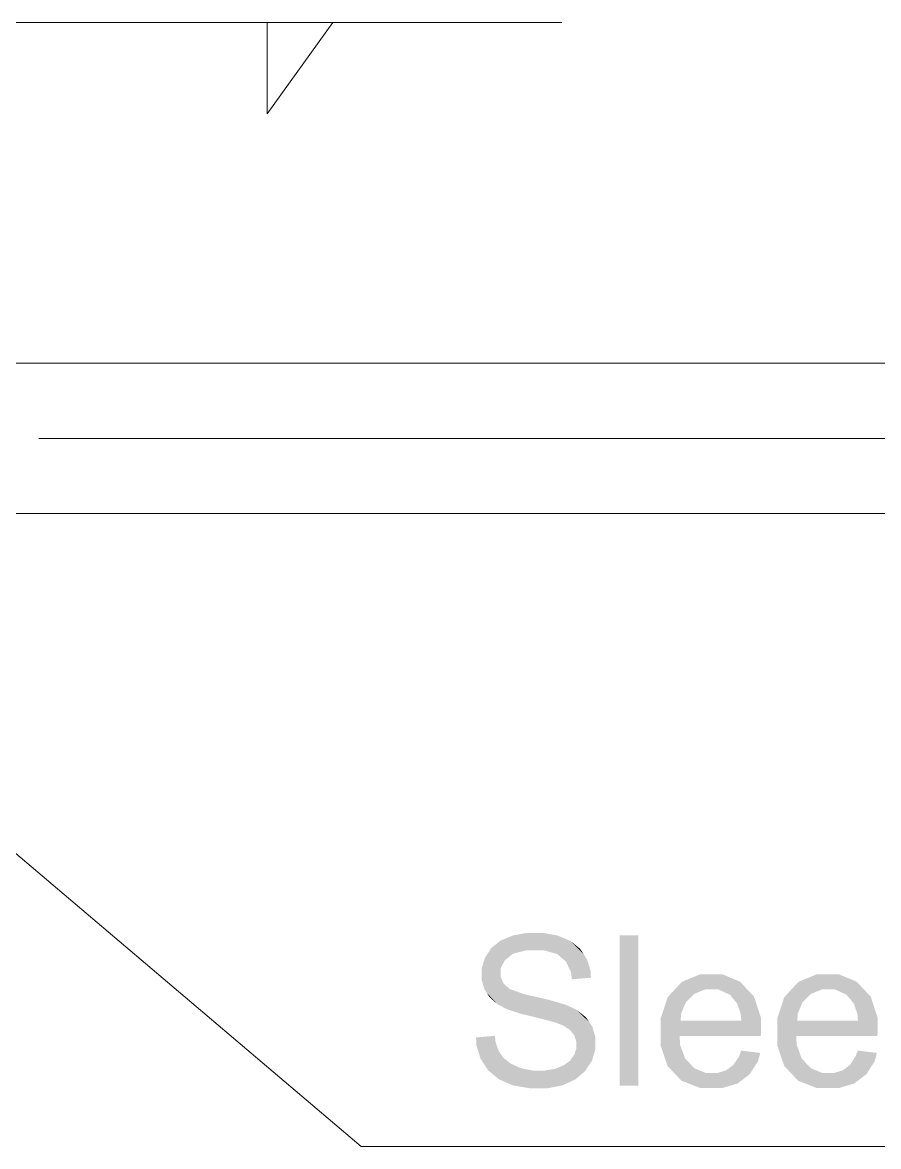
# Model space of a CAD drawing. Header units: millimetres. Extents: x 2 to 579, y 1 to 405.
# Drawn here: x 261.63 to 269.32, y 80.03 to 90.12 of the extents above; entities that cross this region are included whole.
import ezdxf

# ---------------------------------------------------------------- set-up
doc = ezdxf.new("R2010")
doc.units = ezdxf.units.MM
doc.linetypes.add('XKITLINE00', pattern=[0])
doc.layers.add('LinkedObject', color=7, linetype='Continuous', lineweight=0)

# ---------------------------------------------------------------- blocks, each defined once
blk = doc.blocks.new('*A4')
at = {"layer": 'LinkedObject'}
for points in [[(266.162, 81.952), (266.156, 81.795), (266.039, 81.929)], [(266.23, 81.952), (266.156, 81.795), (266.162, 81.952)], [(266.156, 81.795), (266.23, 81.952), (266.237, 81.795)], [(266.23, 81.952), (266.315, 81.795), (266.237, 81.795)], [(266.438, 81.928), (266.23, 81.952), (266.305, 81.952)], [(266.495, 81.904), (266.23, 81.952), (266.438, 81.928)], [(266.433, 81.762), (266.23, 81.952), (266.495, 81.904)], [(266.315, 81.795), (266.23, 81.952), (266.433, 81.762)], [(265.927, 81.883), (266.001, 81.735), (265.843, 81.816)], [(266.038, 81.765), (265.927, 81.883), (265.983, 81.906)], [(266.001, 81.735), (265.927, 81.883), (266.038, 81.765)], [(266.039, 81.929), (266.156, 81.795), (265.983, 81.906)], [(265.983, 81.906), (266.156, 81.795), (266.038, 81.765)], [(266.495, 81.904), (266.472, 81.729), (266.433, 81.762)], [(266.552, 81.88), (266.472, 81.729), (266.495, 81.904)], [(266.472, 81.729), (266.552, 81.88), (266.512, 81.696)], [(266.512, 81.696), (266.552, 81.88), (266.671, 81.762)], [(266.671, 81.762), (266.552, 81.88), (266.64, 81.809)], [(267.162, 81.93), (266.996, 80.58), (266.996, 81.93)], [(267.162, 80.58), (266.996, 80.58), (267.162, 81.93)], [(265.814, 81.771), (265.756, 81.58), (265.785, 81.727)], [(265.964, 81.705), (265.756, 81.58), (265.814, 81.771)], [(265.843, 81.816), (266.001, 81.735), (265.814, 81.771)], [(265.814, 81.771), (266.001, 81.735), (265.964, 81.705)], [(266.671, 81.762), (266.559, 81.599), (266.512, 81.696)], [(266.702, 81.715), (266.559, 81.599), (266.671, 81.762)], [(265.785, 81.727), (265.756, 81.58), (265.756, 81.631)], [(265.927, 81.634), (265.756, 81.58), (265.964, 81.705)], [(265.756, 81.58), (265.927, 81.634), (265.927, 81.592)], [(266.735, 81.608), (266.559, 81.599), (266.702, 81.715)], [(265.927, 81.555), (265.756, 81.58), (265.927, 81.592)], [(265.756, 81.58), (265.927, 81.555), (265.756, 81.534)], [(265.756, 81.534), (265.927, 81.555), (265.779, 81.449)], [(265.779, 81.449), (265.927, 81.555), (265.803, 81.412)], [(265.803, 81.412), (265.927, 81.555), (265.953, 81.496)], [(266.737, 81.549), (266.559, 81.599), (266.735, 81.608)], [(266.559, 81.599), (266.737, 81.549), (266.566, 81.535)], [(267.719, 81.58), (267.491, 81.444), (267.554, 81.512)], [(267.82, 81.58), (267.491, 81.444), (267.719, 81.58)], [(267.764, 81.444), (267.491, 81.444), (267.82, 81.58)], [(267.764, 81.444), (267.82, 81.58), (267.821, 81.444)], [(267.82, 81.58), (267.884, 81.444), (267.821, 81.444)], [(268.078, 81.513), (267.82, 81.58), (267.918, 81.58)], [(268.14, 81.446), (267.82, 81.58), (268.078, 81.513)], [(267.986, 81.396), (267.82, 81.58), (268.14, 81.446)], [(267.884, 81.444), (267.82, 81.58), (267.986, 81.396)], [(268.766, 81.58), (268.538, 81.444), (268.602, 81.512)], [(268.867, 81.58), (268.538, 81.444), (268.766, 81.58)], [(268.811, 81.444), (268.538, 81.444), (268.867, 81.58)], [(268.811, 81.444), (268.867, 81.58), (268.868, 81.444)], [(268.867, 81.58), (268.931, 81.444), (268.868, 81.444)], [(269.125, 81.513), (268.867, 81.58), (268.965, 81.58)], [(269.187, 81.446), (268.867, 81.58), (269.125, 81.513)], [(269.034, 81.396), (268.867, 81.58), (269.187, 81.446)], [(268.931, 81.444), (268.867, 81.58), (269.034, 81.396)], [(265.953, 81.496), (265.898, 81.311), (265.803, 81.412)], [(265.98, 81.472), (265.898, 81.311), (265.953, 81.496)], [(265.898, 81.311), (265.98, 81.472), (265.947, 81.286)], [(265.947, 81.286), (265.98, 81.472), (266.005, 81.449)], [(265.947, 81.286), (266.005, 81.449), (265.984, 81.266)], [(265.984, 81.266), (266.005, 81.449), (266.114, 81.224)], [(266.114, 81.224), (266.005, 81.449), (266.14, 81.401)], [(267.491, 81.444), (267.364, 81.184), (267.427, 81.375)], [(267.59, 81.329), (267.364, 81.184), (267.491, 81.444)], [(267.491, 81.444), (267.629, 81.367), (267.59, 81.329)], [(267.629, 81.367), (267.491, 81.444), (267.668, 81.405)], [(267.668, 81.405), (267.491, 81.444), (267.764, 81.444)], [(267.986, 81.396), (268.14, 81.446), (268.026, 81.348)], [(268.14, 81.446), (268.052, 81.317), (268.026, 81.348)], [(268.052, 81.317), (268.14, 81.446), (268.083, 81.224)], [(268.083, 81.224), (268.14, 81.446), (268.264, 81.192)], [(268.264, 81.192), (268.14, 81.446), (268.202, 81.38)], [(268.538, 81.444), (268.411, 81.184), (268.475, 81.375)], [(268.638, 81.329), (268.411, 81.184), (268.538, 81.444)], [(268.538, 81.444), (268.677, 81.367), (268.638, 81.329)], [(268.677, 81.367), (268.538, 81.444), (268.716, 81.405)], [(268.716, 81.405), (268.538, 81.444), (268.811, 81.444)], [(269.034, 81.396), (269.187, 81.446), (269.074, 81.348)], [(269.187, 81.446), (269.099, 81.317), (269.074, 81.348)], [(269.099, 81.317), (269.187, 81.446), (269.131, 81.224)], [(269.131, 81.224), (269.187, 81.446), (269.312, 81.192)], [(269.312, 81.192), (269.187, 81.446), (269.25, 81.38)], [(265.803, 81.412), (265.898, 81.311), (265.827, 81.374)], [(266.114, 81.224), (266.14, 81.401), (266.207, 81.202)], [(266.207, 81.202), (266.14, 81.401), (266.249, 81.376)], [(266.207, 81.202), (266.249, 81.376), (266.3, 81.179)], [(266.3, 81.179), (266.249, 81.376), (266.358, 81.351)], [(266.3, 81.179), (266.358, 81.351), (266.42, 81.147)], [(266.42, 81.147), (266.358, 81.351), (266.447, 81.136)], [(266.447, 81.136), (266.358, 81.351), (266.489, 81.12)], [(266.507, 81.308), (266.489, 81.12), (266.358, 81.351)], [(267.547, 81.227), (267.364, 81.184), (267.59, 81.329)], [(268.595, 81.227), (268.411, 81.184), (268.638, 81.329)], [(266.547, 81.29), (266.489, 81.12), (266.507, 81.308)], [(266.489, 81.12), (266.547, 81.29), (266.55, 81.08)], [(266.55, 81.08), (266.547, 81.29), (266.606, 81.263)], [(266.55, 81.08), (266.606, 81.263), (266.569, 81.056)], [(266.569, 81.056), (266.606, 81.263), (266.588, 81.033)], [(266.606, 81.263), (266.721, 81.152), (266.588, 81.033)], [(266.721, 81.152), (266.606, 81.263), (266.693, 81.194)], [(266.588, 81.033), (266.721, 81.152), (266.606, 80.977)], [(266.606, 80.977), (266.721, 81.152), (266.75, 81.111)], [(267.364, 81.184), (267.547, 81.227), (267.543, 81.163)], [(267.543, 81.163), (267.364, 81.061), (267.364, 81.184)], [(267.543, 81.163), (268.264, 81.071), (267.364, 81.061)], [(268.089, 81.163), (268.264, 81.071), (267.543, 81.163)], [(268.083, 81.224), (268.264, 81.192), (268.089, 81.163)], [(268.264, 81.071), (268.089, 81.163), (268.264, 81.192)], [(268.411, 81.184), (268.595, 81.227), (268.591, 81.163)], [(268.591, 81.163), (268.411, 81.061), (268.411, 81.184)], [(268.591, 81.163), (269.312, 81.071), (268.411, 81.061)], [(269.136, 81.163), (269.312, 81.071), (268.591, 81.163)], [(269.131, 81.224), (269.312, 81.192), (269.136, 81.163)], [(269.312, 81.071), (269.136, 81.163), (269.312, 81.192)], [(265.88, 80.977), (265.706, 81.013), (265.875, 81.028)], [(266.606, 80.977), (266.75, 81.111), (266.606, 80.945)], [(266.606, 80.945), (266.75, 81.111), (266.606, 80.914)], [(266.75, 81.111), (266.778, 80.96), (266.606, 80.914)], [(266.778, 80.96), (266.75, 81.111), (266.778, 81.015)], [(268.264, 81.063), (267.364, 81.061), (268.264, 81.071)], [(268.264, 81.041), (267.364, 81.061), (268.264, 81.063)], [(267.364, 81.061), (267.489, 80.69), (267.364, 80.941)], [(267.538, 80.946), (267.489, 80.69), (267.364, 81.061)], [(267.538, 80.946), (267.364, 81.061), (267.534, 81.026)], [(268.263, 81.026), (267.364, 81.061), (268.264, 81.041)], [(267.534, 81.026), (267.364, 81.061), (268.263, 81.026)], [(269.312, 81.063), (268.411, 81.061), (269.312, 81.071)], [(269.311, 81.041), (268.411, 81.061), (269.312, 81.063)], [(268.411, 81.061), (268.537, 80.69), (268.411, 80.941)], [(268.586, 80.946), (268.537, 80.69), (268.411, 81.061)], [(268.586, 80.946), (268.411, 81.061), (268.581, 81.026)], [(269.311, 81.026), (268.411, 81.061), (269.311, 81.041)], [(268.581, 81.026), (268.411, 81.061), (269.311, 81.026)], [(265.706, 81.013), (265.78, 80.77), (265.708, 80.945)], [(265.88, 80.977), (265.78, 80.77), (265.706, 81.013)], [(265.708, 80.945), (265.78, 80.77), (265.745, 80.824)], [(265.908, 80.894), (265.78, 80.77), (265.88, 80.977)], [(266.587, 80.856), (266.778, 80.96), (266.747, 80.805)], [(266.606, 80.914), (266.778, 80.96), (266.587, 80.856)], [(266.747, 80.805), (266.778, 80.96), (266.778, 80.907)], [(267.364, 80.941), (267.489, 80.69), (267.426, 80.756)], [(267.584, 80.823), (267.489, 80.69), (267.538, 80.946)], [(268.411, 80.941), (268.537, 80.69), (268.474, 80.756)], [(268.631, 80.823), (268.537, 80.69), (268.586, 80.946)], [(265.78, 80.77), (265.908, 80.894), (265.815, 80.717)], [(265.815, 80.717), (265.908, 80.894), (265.912, 80.637)], [(265.93, 80.861), (265.912, 80.637), (265.908, 80.894)], [(265.952, 80.829), (265.912, 80.637), (265.93, 80.861)], [(265.952, 80.829), (265.974, 80.61), (265.912, 80.637)], [(266.02, 80.776), (265.974, 80.61), (265.952, 80.829)], [(266.568, 80.83), (266.747, 80.805), (266.549, 80.803)], [(266.587, 80.856), (266.747, 80.805), (266.568, 80.83)], [(268.017, 80.766), (268.258, 80.874), (268.163, 80.682)], [(268.068, 80.843), (268.258, 80.874), (268.017, 80.766)], [(268.258, 80.874), (268.068, 80.843), (268.087, 80.895)], [(268.163, 80.682), (268.258, 80.874), (268.238, 80.799)], [(269.064, 80.766), (269.306, 80.874), (269.211, 80.682)], [(269.115, 80.843), (269.306, 80.874), (269.064, 80.766)], [(269.306, 80.874), (269.115, 80.843), (269.134, 80.895)], [(269.211, 80.682), (269.306, 80.874), (269.286, 80.799)], [(265.974, 80.61), (266.02, 80.776), (266.035, 80.583)], [(266.065, 80.756), (266.035, 80.583), (266.02, 80.776)], [(266.111, 80.736), (266.035, 80.583), (266.065, 80.756)], [(266.111, 80.736), (266.188, 80.557), (266.035, 80.583)], [(266.215, 80.716), (266.188, 80.557), (266.111, 80.736)], [(266.413, 80.731), (266.539, 80.609), (266.323, 80.716)], [(266.452, 80.746), (266.685, 80.71), (266.413, 80.731)], [(266.597, 80.636), (266.413, 80.731), (266.685, 80.71)], [(266.539, 80.609), (266.413, 80.731), (266.597, 80.636)], [(266.491, 80.762), (266.685, 80.71), (266.452, 80.746)], [(266.549, 80.803), (266.716, 80.758), (266.491, 80.762)], [(266.491, 80.762), (266.716, 80.758), (266.685, 80.71)], [(266.716, 80.758), (266.549, 80.803), (266.747, 80.805)], [(267.489, 80.69), (267.584, 80.823), (267.552, 80.624)], [(267.625, 80.78), (267.552, 80.624), (267.584, 80.823)], [(267.666, 80.737), (267.552, 80.624), (267.625, 80.78)], [(267.666, 80.737), (267.829, 80.558), (267.552, 80.624)], [(267.768, 80.694), (267.829, 80.558), (267.666, 80.737)], [(267.985, 80.742), (268.163, 80.682), (267.952, 80.718)], [(268.017, 80.766), (268.163, 80.682), (267.985, 80.742)], [(268.537, 80.69), (268.631, 80.823), (268.599, 80.624)], [(268.672, 80.78), (268.599, 80.624), (268.631, 80.823)], [(268.713, 80.737), (268.599, 80.624), (268.672, 80.78)], [(268.713, 80.737), (268.877, 80.558), (268.599, 80.624)], [(268.815, 80.694), (268.877, 80.558), (268.713, 80.737)], [(269.032, 80.742), (269.211, 80.682), (269, 80.718)], [(269.064, 80.766), (269.211, 80.682), (269.032, 80.742)], [(266.215, 80.716), (266.28, 80.557), (266.188, 80.557)], [(266.272, 80.716), (266.28, 80.557), (266.215, 80.716)], [(266.272, 80.716), (266.352, 80.557), (266.28, 80.557)], [(266.323, 80.716), (266.352, 80.557), (266.272, 80.716)], [(266.323, 80.716), (266.539, 80.609), (266.352, 80.557)], [(267.552, 80.624), (267.829, 80.558), (267.722, 80.558)], [(267.829, 80.694), (267.829, 80.558), (267.768, 80.694)], [(267.875, 80.694), (268.109, 80.641), (267.829, 80.558)], [(267.875, 80.694), (267.829, 80.558), (267.829, 80.694)], [(267.829, 80.558), (268.109, 80.641), (267.914, 80.558)], [(267.952, 80.718), (268.109, 80.641), (267.875, 80.694)], [(267.914, 80.558), (268.109, 80.641), (268.054, 80.599)], [(268.109, 80.641), (267.952, 80.718), (268.163, 80.682)], [(268.599, 80.624), (268.877, 80.558), (268.769, 80.558)], [(268.877, 80.694), (268.877, 80.558), (268.815, 80.694)], [(268.922, 80.694), (269.156, 80.641), (268.877, 80.558)], [(268.922, 80.694), (268.877, 80.558), (268.877, 80.694)], [(268.877, 80.558), (269.156, 80.641), (268.962, 80.558)], [(269, 80.718), (269.156, 80.641), (268.922, 80.694)], [(268.962, 80.558), (269.156, 80.641), (269.101, 80.599)], [(269.156, 80.641), (269, 80.718), (269.211, 80.682)], [(266.352, 80.557), (266.539, 80.609), (266.482, 80.583)]]:
    blk.add_hatch(color=7, dxfattribs=at).paths.add_polyline_path(points, flags=17)
at = {"layer": 'LinkedObject', "color": 6, "linetype": 'XKITLINE00', "lineweight": 0}
for p, q in [((261.481, 90.123), (266.476, 90.123)), ((261.78, 86.39), (274.953, 86.39))]:
    blk.add_line(p, q, dxfattribs=at)
at = {"layer": 'LinkedObject', "color": 4, "linetype": 'XKITLINE00', "lineweight": 0}
for q in [(264.42, 90.124), (263.829, 90.124)]:
    blk.add_line((263.829, 89.304), q, dxfattribs=at)
at = {"layer": 'LinkedObject', "color": 7, "linetype": 'XKITLINE00', "lineweight": 0}
for p, q in [((243.487, 87.065), (272.621, 87.065)), ((272.621, 85.715), (243.487, 85.715))]:
    blk.add_line(p, q, dxfattribs=at)
at = {"layer": 'LinkedObject', "color": 1, "linetype": 'XKITLINE00', "lineweight": 0}
for p, q in [((259.569, 84.359), (264.674, 80.034)), ((264.674, 80.034), (275.149, 80.034))]:
    blk.add_line(p, q, dxfattribs=at)

msp = doc.modelspace()

# ---------------------------------------------------------------- block references
at = {"lineweight": 0}
msp.add_blockref('*A4', (0, 0), dxfattribs=at)

doc.saveas('drawing.dxf')
